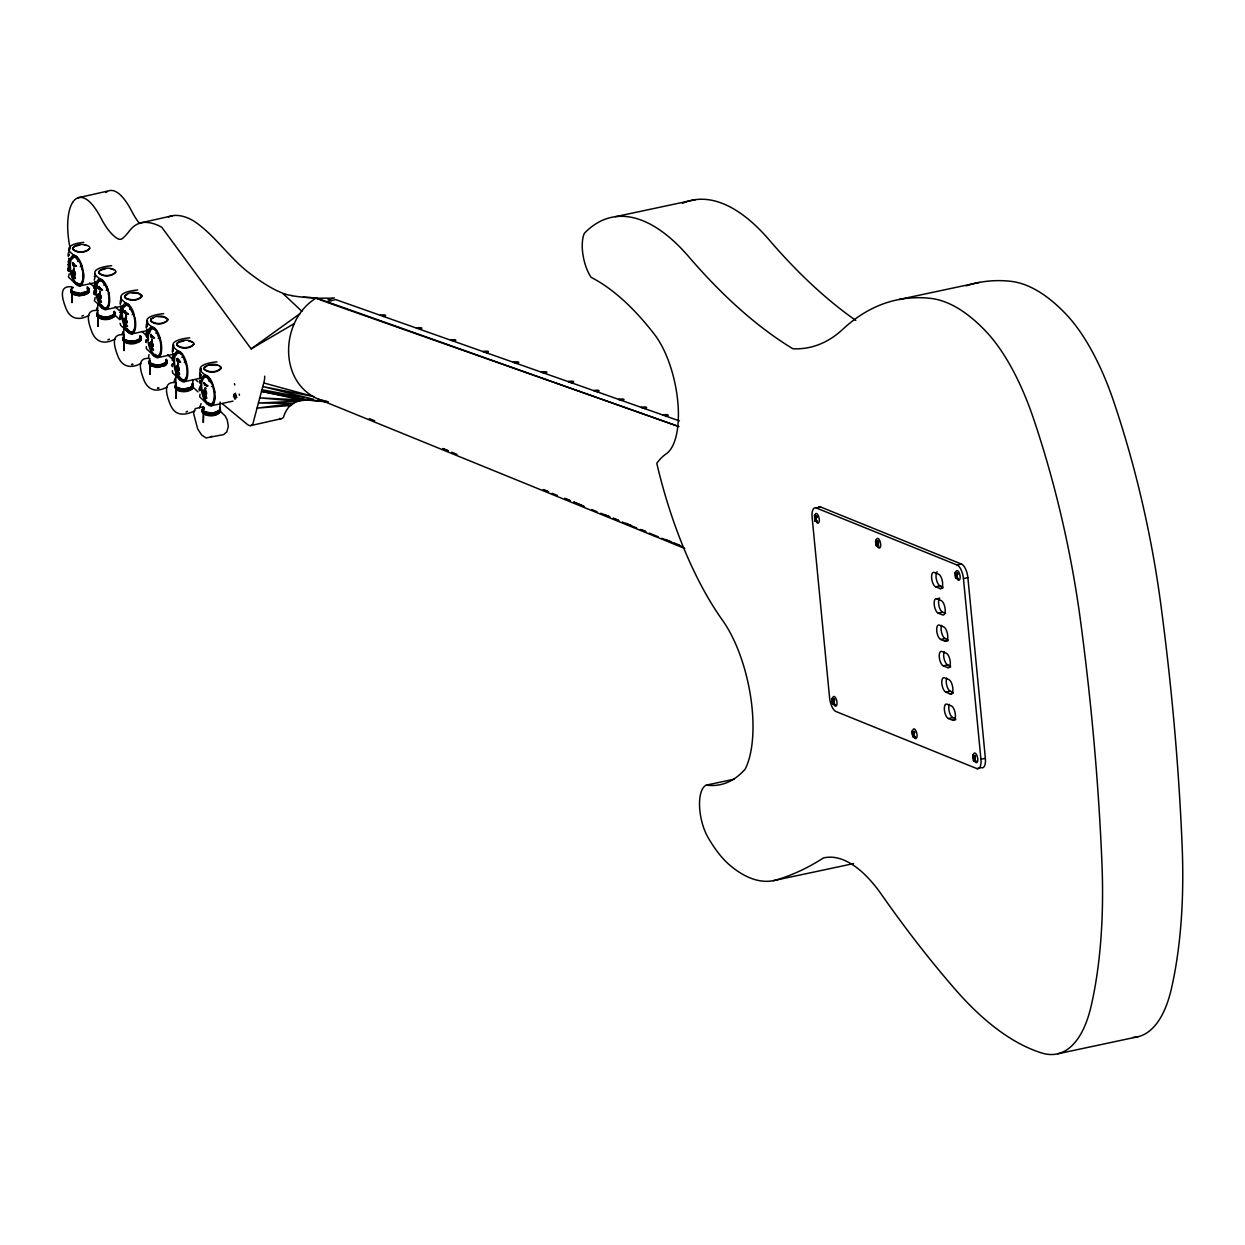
<?xml version="1.0" encoding="UTF-8"?>
<svg xmlns="http://www.w3.org/2000/svg" width="1245" height="1245" viewBox="0 0 1245 1245"><rect width="100%" height="100%" fill="white"/><g stroke="black" fill="none" stroke-linecap="round" stroke-linejoin="round"><path stroke-width="1.5" d="M68.568 264.874C69.238 262.555 67.277 270.196 69.393 266.181M68.257 256.33L68.537 253.373L68.491 255.63L69.16 254.992M68.319 252.922L69.206 251.599M68.693 258.275L69.222 258.213M94.029 290.63L95.367 289.883L94.511 290.707M94.9 289.245L94.075 287.891L95.196 288.762M94.231 280.016L95.18 276.655M94.309 276.608C96.596 275.659 93.437 272.593 95.227 273.869M94.682 281.977L95.211 281.51M94.962 294.614L94.822 294.365A2.132 0.794 -76.8 0 1 94.745 293.991A2.319 0.872 -76.8 0 1 94.745 293.089L94.993 290.894L93.966 292.98A2.132 0.794 -76.8 0 0 94.044 294.256L94.76 294.427A3.128 1.167 -76.8 0 0 95.305 293.804M94.885 289.805L95.227 287.782M120.049 314.923L121.387 314.176L120.532 315.001M120.967 312.962L120.096 312.184L121.45 312.744M120.267 304.309L120.314 301.586M120.329 300.901C122.026 298.442 119.956 298.24 121.387 297.415M120.703 306.27L121.232 306.192M120.905 314.098L120.749 312.977M146.941 336.648C144.934 334.08 148.871 339.558 146.723 336.679M146.241 328.011L146.303 325.272M146.303 324.587C147.844 321.661 146.054 322.362 147.501 320.712M146.677 329.956L147.206 329.894M147.595 337.644L147.486 335.325M147.377 326.455L147.408 324.416L146.474 327.295M147.408 323.062L147.532 321.257M173.086 360.801C171.405 359.914 173.475 360.832 173.631 358.965M172.386 352.148L172.666 349.191L172.619 351.448M172.448 348.74C173.989 345.814 172.199 346.515 173.646 344.849M172.822 354.094L174.253 353.564M173.288 350.81L173.32 348.787M173.537 347.215L173.662 345.394M200.212 385.981L199.822 387.366M201.503 374.776L199.994 378.636M199.573 376.192L199.854 373.235L199.807 375.492M199.636 372.784C201.13 369.547 199.325 370.745 201.114 368.489M72.786 277.168C70 272.422 77.33 278.195 74.762 278.071C72.039 275.55 73.657 279.331 72.397 275.269M74.513 265.963C73.019 266.897 71.759 262.555 73.439 262.711M71.868 302.442L72.101 293.867L70.949 292.435L70.965 289.307L72.724 287.408M72.07 302.566L72.35 292.824M73.642 270.305C74.762 264.765 73.502 271.612 74.467 270.554M74.031 270.647L73.704 268.033M75.291 277.853L72.226 274.974M75.618 265.761L76.474 266.305L72.552 262.897M97.764 303.702L97.546 313.942C101.67 318.175 110.805 317.786 114.602 313.273M99.46 301.897C95.881 297.041 102.495 300.574 100.736 301.757C97.904 297.726 99.849 304.013 99.04 299.998M98.526 287.05C100.098 284.591 97.375 290.381 100.487 289.649M97.857 326.128L98.09 317.553L96.939 315.545M98.059 326.268L98.324 316.51M99.631 293.991C100.752 288.451 99.475 295.298 100.456 294.24M100.005 294.334L100.129 291.641M99.865 300.823L101.436 302.239L98.386 298.971M101.592 289.447L102.463 289.992L98.542 286.583M123.877 350.421L123.846 326.128M124.22 323.435L127.566 326.143L126.757 326.05C122.913 324.634 126.072 325.599 124.407 323.264M126.15 313.615C126.165 315.654 123.208 310.55 125.449 310.69M124.08 350.561L124.344 340.819M125.652 318.284C126.772 312.744 125.496 319.591 126.476 318.549M126.025 318.642L126.165 315.934M127.286 325.832L124.235 322.969M127.628 313.74L128.484 314.3L124.562 310.876M150.925 349.58L150.396 346.624L153.54 349.845M152.326 336.679L152.497 337.644C151.003 338.578 149.742 334.22 151.423 334.376M149.851 374.107L150.085 365.532L148.918 362.544L150.054 360.739M150.567 347.542L150.396 346.624L151.174 348.413M150.069 374.247L150.334 364.505M151.625 341.97C152.746 336.446 151.485 343.293 152.45 342.235M152.014 342.328L151.688 339.714M152.077 341.877L152.139 339.62M153.275 349.518L150.209 346.655M153.602 337.442L154.458 337.986L150.536 334.563M175.623 388.798L175.965 373.967M176.915 372.271C174.207 368.411 181.801 374.449 178.875 373.889C176.276 369.967 178.066 375.321 176.915 372.986M178.331 360.319L178.626 361.781C177.132 362.715 175.872 358.373 177.568 358.529L179.607 360.427M179.404 373.671L176.354 370.792L176.712 371.679M175.996 398.244L175.669 384.798M176.199 398.384L176.448 389.218M177.568 358.529L176.665 359.183M177.77 366.108C178.891 360.583 177.615 367.431 178.595 366.372M178.144 366.466L178.284 363.758M179.747 361.579L180.603 362.124L176.681 358.716M192.897 379.818L192.742 385.405C188.944 389.918 179.809 390.292 175.685 386.059M204.102 397.03C201.41 392.268 208.662 398.089 206.063 397.933C203.293 397.093 203.386 395.116 206.265 397.949M203.853 383.227C205.098 381.592 203.526 388.02 205.409 383.942M203.184 422.304L203.417 413.729L202.266 411.721M203.386 422.444L203.651 412.686M204.958 390.167C206.079 384.627 204.802 391.475 205.783 390.416M205.332 390.51L205.456 387.802M207.791 386.168L203.869 382.76M220.132 402.01L219.929 409.449C216.132 413.962 206.997 414.352 202.873 410.119M235.04 394.541C231.71 395.07 234.496 399.458 236.581 397.497L234.169 395.894L235.507 393.373M149.026 354.607L148.56 357.377M175.016 378.309L174.051 382.464M72.257 271.161C72.786 268.282 74.42 272.39 72.755 273.06C70.732 270.321 74.482 270.725 73.455 273.495C77.081 274.74 70.42 271.13 73.253 271.161M150.24 342.842L150.925 341.721L151.672 343.293L150.427 342.593L150.131 343.636L151.174 345.425M177.07 367.415C177.521 370.963 175.171 366.108 177.055 365.859C179.171 368.271 174.565 365.688 176.806 369.034C175.125 372.675 177.163 360.521 176.494 368.536M204.834 393.622C209.316 396.268 199.247 388.129 204.896 391.008C203.495 387.631 201.55 394.556 204.943 393.171C206.545 399.272 207.728 388.813 204.553 391.584M99.973 294.754C97.53 295.267 99.195 295.641 100.518 296.777C99.631 301.259 99.802 293.042 97.95 294.069C96.954 296.668 101.203 300.776 101.343 297.322C101.172 292.186 95.678 296.388 99.616 296.995M97.001 288.264L97.266 285.307L96.954 288.311M123.286 309.6L123.022 312.557L123.317 309.585M95.414 288.451L95.211 287.237M120.967 312.666L121.403 308.293M147.548 335.683L146.941 336.352L147.486 334.827M120.08 323.373L120.812 325.443L128.297 332.462M125.683 319.607C123.909 314.752 123.411 323.575 126.959 322.315C127.908 320.572 121.73 316.541 125.636 321.288M150.536 344.632L150.941 343.278M203.869 391.303C205.97 394.509 202.951 389.607 204.196 390.681M236.597 396.704L236.581 397.497M173.288 360.365L173.615 359.463M73.362 272.92L73.066 270.928M125.371 320.899C123.551 313.958 130.398 327.015 125.2 321.381M177.91 366.964C181.07 370.761 177.179 371.928 176.681 367.259C179.249 363.556 180.385 375.367 177.319 369.22M199.293 389.156L199.605 387.755M236.223 394.945L233.733 395.474L235.414 393.389M815.242 521.204L814.666 515.274L815.024 521.25L816.004 519.476L814.961 519.71L815.024 521.25M814.37 515.337L814.79 518.013L816.611 516.068L814.79 518.013M832.096 698.321L832.5 700.997L833.559 700.764C830.851 692.687 831.769 708.405 833.73 702.46L832.672 702.694L832.734 704.234M878.021 540.937L877.258 542.664C873.85 538.992 883.172 543.645 875.5 540.906C875.64 542.384 875.857 548.594 877.414 544.361L876.371 544.579L876.433 546.135M875.78 540.221L876.2 542.898M911.854 731.438L912.787 736.666L913.301 733.896L912.134 731.391M912.134 730.753L912.554 733.429L914.375 731.484L912.585 733.367M954.946 573.105C955.304 570.381 954.666 581.991 956.876 576.559L955.818 576.777L955.895 578.318M973.201 754.781L973.543 760.757L974.524 758.999L973.481 759.217L973.543 760.757M972.89 754.859L973.31 757.52L975.131 755.575L973.31 757.52M69.113 268.624L69.082 270.336A3.128 1.167 -76.8 0 1 68.771 270.741L68.055 270.57A2.132 0.794 -76.8 0 1 67.977 270.181A2.319 0.872 -76.8 0 1 67.977 269.278L69.02 267.208L68.973 268.749M146.319 340.181L146.287 341.893M172.464 364.318L172.432 366.03M95.507 292.777L95.056 291.703M233.842 394.136L233.733 395.474M95.227 284.934L95.274 286.459M96.55 309.382L96.97 307.795M122.944 331.497L122.041 334.485M201.083 403.613L199.605 407.815M69.097 261.014L69.066 263.209M206.343 393.949L205.441 395.272L204.507 393.264M120.983 318.907L120.843 318.673A2.132 0.794 -76.8 0 1 120.765 317.459L121.014 315.187L119.987 317.273A2.319 0.872 -76.8 0 0 119.987 318.175A2.132 0.794 -76.8 0 0 120.065 318.549L120.205 318.798M121.076 315.997L120.827 316.946L121.761 316.852M146.272 339.574L145.961 340.959A2.132 0.794 -76.8 0 0 146.038 342.235L146.272 342.546M172.417 363.711L172.106 365.096A2.319 0.872 -76.8 0 0 172.106 365.999A2.132 0.794 -76.8 0 0 172.183 366.372L172.417 366.684M68.771 267.893L68.288 270.865M94.76 291.579L94.278 293.898L95.32 293.275M120.781 315.888L120.267 318.097M120.298 315.872L121.559 315.997L121.045 318.206M199.714 388.098L199.822 390.214M912.772 735.219L914.95 737.413L913.768 734.892L912.725 735.126L912.787 736.666M149.307 333.271L151.05 329.256A14.006 5.743 78 0 1 155.625 329.816L157.197 331.777L155.734 333.1M123.395 307.344L122.648 309.74A14.006 5.743 78 0 0 129.153 331.746A14.006 5.743 78 0 0 134.304 317.599L133.9 313.569A15.562 6.381 78 0 0 123.971 304.262A15.562 6.381 78 0 0 123.442 323.762A15.562 6.381 78 0 0 133.371 333.069L134.553 331.263A15.562 6.381 78 0 0 134.927 317.475L128.982 306.286L125.807 304.963L123.395 307.344L126.43 304.823L127.986 305.041L131.223 308.075L129.745 309.414M149.26 333.286L149.338 331.014M816.907 522.044C818.323 521.281 815.335 522.246 814.961 519.71M876.371 544.579L878.316 546.928L878.488 541.948M834.617 705.028C836.049 704.265 833.061 705.23 832.672 702.694M957.763 579.127C959.195 578.349 956.207 579.33 955.818 576.777M914.67 737.46L914.079 734.208L913.021 734.441L914.95 736.775M973.528 759.31L975.426 761.567L975.131 755.575M121.341 308.962L121.403 310.814M199.854 380.721L199.822 382.526M73.688 271.628C74.762 270.601 75.836 275.985 73.937 275.254C71.961 270.616 75.042 277.728 75.369 274.071C75.4 268.484 69.129 271.13 73.19 273.402M678.758 426.568L316.354 297.975C280.623 319.234 277.433 381.733 318.284 399.1L684.75 548.469M73.642 273.309L72.552 272.951M151.765 342.826C154.738 353.175 147.548 337.535 151.018 344.46M121.419 311.748L121.621 313.958M95.258 284.218L95.569 286.972M199.807 380.27L199.776 383.087M146.303 346.53L146.365 348.647L154.271 356.148M172.432 370.668L172.51 372.784L180.416 380.285M816.611 516.068L816.315 518.792L815.257 519.009L817.202 521.359M876.651 546.088L876.075 540.159M832.967 704.188L833.247 701.464L832.205 701.682M833.559 700.764L834.321 699.052L832.5 700.997M834.321 699.052L834.025 701.775L832.967 701.993L834.913 704.343M956.113 578.271L956.409 575.548L955.351 575.766M955.678 575.019L957.467 573.136L955.646 575.081L955.242 572.42M957.467 573.136L957.172 575.859L956.113 576.093L958.059 578.443M973.761 760.711L974.057 757.987L973.014 758.205M234.978 398.291L236.223 395.77L233.733 396.299M815.257 519.009L817.078 517.064M878.596 546.244L876.667 543.894L877.351 542.836M832.967 701.993L834.788 700.048M956.113 576.093L957.95 574.132M913.021 734.441L914.842 732.48L914.375 731.484M975.722 760.866L973.777 758.532L975.598 756.571M147.564 332.15L147.517 334.485M173.709 356.288L173.646 358.622M173.709 357.595L172.557 358.373L173.677 355.525M147.501 331.761L147.579 334.952M173.646 355.899L173.709 359.105M72.646 248.362L74.295 246.588L79.96 244.985M89.733 248.642C85.936 253.155 76.801 253.529 72.677 249.296L72.661 247.957C76.365 243.444 84.349 243.584 89.111 246.417M70.949 289.976L71.541 288.98M70.934 290.863L71.51 289.867M70.918 291.439L71.494 290.443M98.635 272.048L100.285 270.274L105.934 268.687M88.613 289.587L86.979 291.361L81.314 292.964M89.189 289.603C85.236 294.411 76.723 294.271 71.65 291.237M88.006 292.637L88.566 291.719M87.99 293.244L89.142 291.159M115.723 271.924C111.925 276.437 102.79 276.81 98.682 272.577M97.546 312.013L96.923 316.121C101.172 321.194 111.163 320.572 115.1 315.421L114.462 312.013M96.939 313.662L97.515 312.682M96.908 314.549L97.499 313.569L97.468 316.666M96.892 315.125L97.483 314.129M97.437 315.732L97.997 314.814M124.656 296.357L127.877 293.851M114.587 313.942C110.587 318.611 100.923 318.938 96.986 313.989M115.147 313.958C111.879 319.467 103.117 319.327 98.122 316.386M113.995 316.339L114.54 315.405M113.98 316.93L115.116 314.845M141.759 296.217C138.039 300.745 130.071 300.605 125.309 297.757M123.566 336.306L122.944 340.414C127.192 345.441 137.246 344.943 141.136 339.714L139.969 336.43M122.959 337.955L123.551 336.975M123.535 337.302L124.095 336.368M124.08 337.037L122.928 338.842C126.616 344.491 137.713 343.916 141.167 338.251L140.514 335.636M122.913 339.418L123.504 338.438M124.049 337.924L124.158 339.792L128.889 341.55M123.488 339.434L124.033 338.5M123.473 340.025L123.566 338.235M140.047 339.169L139.938 337.317M141.183 337.582C137.464 342.717 128.78 342.951 123.644 339.901M140.016 340.632L140.56 339.698M140 341.223L141.152 339.138M167.733 319.903C163.935 324.416 154.8 324.805 150.676 320.572L150.645 319.638M149.54 359.992L148.964 362.653C152.746 368.147 163.702 367.586 167.157 361.937M148.933 361.657L150.069 360.054M148.902 363.104L150.038 361.626M149.462 363.12L150.023 362.186M149.991 362.793L149.478 364.66M166.612 361.268C162.815 365.781 153.664 366.154 149.556 361.921M176.774 344.18L178.424 342.406L184.073 340.803M167.172 361.268C163.219 366.092 154.722 365.937 149.633 362.917M165.99 364.318L167.126 362.824L166.488 359.338M165.974 364.925L165.927 361.003M193.862 344.056C190.08 348.569 180.93 348.942 176.821 344.709M175.685 384.129L175.125 386.121C179.296 391.257 189.489 390.743 193.302 385.405M175.654 385.125L176.214 384.207M176.199 384.876L175.047 386.681L176.261 388.502M175.031 387.257L175.623 386.261M176.167 385.763L176.276 387.615M175.607 387.257L176.152 386.339M175.592 387.864L176.136 386.93M192.166 386.993L192.726 386.075M203.962 368.224L207.184 365.719M192.135 388.456L192.679 387.537M192.119 389.062L193.271 386.977M221.05 368.1C217.268 372.613 208.117 372.986 204.009 368.753M202.266 409.838L203.402 408.251M202.235 410.726L203.386 408.92M202.81 410.741L203.355 409.807M220.489 409.465L218.264 411.893L212.615 413.496M219.322 412.5L219.867 411.581M220.458 411.021C217.346 417.106 206.437 417.277 202.25 412.297L202.281 409.169L204.04 407.271M94.729 281.448L95.196 281.899M146.739 329.427L148.124 329.411M172.868 353.564L173.351 354.031M234.418 398.758L235.305 399.1M121.45 310.021L120.438 310.534L121.356 307.764M200.025 394.198L199.682 396.828L207.604 404.329M318.284 399.1L328.166 401.793C310.954 400.563 290.381 394.525 283.533 417.137A16.294 6.63 77.3 0 1 279.627 418.46M201.099 369.002L200.725 371.259L201.379 370.636M69.144 259.956L69.066 262.477M95.242 285.961L94.309 285.65L95.336 283.471M69.144 259.458L68.117 261.917L68.802 263.162A3.393 1.261 -76.8 0 0 69.051 262.975M121.434 300.73L120.5 303.609M77.75 261.434L79.213 260.096L75.992 257.03L74.435 256.843L71.354 259.349M69.253 273.822L68.382 276.966L76.287 284.467M103.724 285.121L105.187 283.782L101.965 280.716A14.006 5.743 78 0 0 97.966 282.895L97.343 283.035M95.242 297.524L94.355 300.667L102.261 308.153M181.863 357.253L183.295 355.837M209.051 381.297L210.529 379.958L208.911 378.029L205.736 376.706L204.398 377.484M95.274 283.02L94.122 285.37L94.791 286.848A3.393 1.261 -76.8 0 0 95.258 286.412M72.085 288.389L73.19 287.533M88.582 291.252C83.866 294.536 76.583 294.832 71.634 291.906M86.917 293.493L88.551 292.139M114.556 314.938C109.731 318.331 101.25 319.187 96.97 314.658M112.89 317.195L114.54 315.825L113.964 311.452M151.19 319.109L153.851 317.537M140.576 339.231L137.744 340.928L130.99 341.939M138.911 341.488L140.56 340.134M166.565 362.933C161.85 366.357 154.582 366.652 149.618 363.587M164.9 365.174L166.534 363.82M164.885 365.765L167.11 363.4L166.425 361.455M192.695 387.07C187.979 390.494 180.727 390.79 175.763 387.724M192.679 387.958C188.057 391.879 179.218 392.564 175.078 387.677M202.857 408.842L204.024 407.94M202.826 409.729L203.993 408.827M202.81 410.305L203.978 409.403M219.914 410.445L212.708 413.06L204.196 411.924M219.883 411.115C215.167 414.538 207.915 414.834 202.951 411.768M218.217 413.356L219.867 412.002M72.646 202.421A46.158 18.784 77.3 0 1 91.865 204.164A59.402 24.184 77.3 0 1 101.001 218.124A59.947 24.402 77.3 0 0 117.061 238.34A22.675 9.229 77.3 0 0 122.757 238.262A180.603 73.502 77.3 0 0 129.247 231.165A101.545 41.334 77.3 0 1 144.793 222.357A148.918 60.616 77.3 0 1 161.757 227.228L251.132 348.88L300.092 313.553M121.419 307.219L120.158 309.663L120.812 311.157A3.393 1.261 -76.8 0 0 121.294 310.721M147.532 330.859L146.179 333.1L146.785 334.843A3.393 1.261 -76.8 0 0 147.268 334.407M251.132 348.88L294.256 323.575M83.431 315.421L81.89 316.183M109.404 339.107L107.864 339.869M187.544 411.239L186.019 411.986M73.626 266.15L73.206 264.267L74.093 264.08M99.6 289.852L99.195 287.953L100.082 287.766M125.636 314.145L125.216 312.246L126.336 312.993M151.61 337.831L151.205 335.932L152.077 335.745M177.739 361.968L177.335 360.085L178.222 359.883M87.383 293.057L79.011 295.174L72.117 293.26M86.901 294.1L78.995 295.781L72.303 294.007M113.373 316.744L105 318.876L97.592 316.495M139.44 339.48C134.491 341.675 126.959 342.686 123.006 338.282M139.393 341.037L131.021 343.169L123.613 340.788M139.378 341.612L130.958 343.402L124.827 342.173M165.367 364.723L159.235 366.761M165.352 365.299L156.979 367.462L150.303 365.672M191.559 387.304L183.124 389.109L177.008 387.88M191.512 388.876L183.077 390.665L176.961 389.436M191.497 389.436L183.062 391.241L176.946 390.012M218.7 412.92L210.327 415.036L202.919 412.671M173.662 354.996L172.308 357.237L172.93 358.98A3.393 1.261 -76.8 0 0 173.615 358.264M80.178 266.632L81.921 265.901L82.855 269.371A15.562 6.381 78 0 1 82.559 283.269L81.361 285.089A15.562 6.381 78 0 1 71.432 275.783A15.562 6.381 78 0 1 71.961 256.283A15.562 6.381 78 0 1 81.89 265.59L82.31 269.605L80.053 262.866L75.354 257.155A14.006 5.743 78 0 0 70.607 269.356A14.006 5.743 78 0 0 79.026 284.436A14.006 5.743 78 0 0 82.31 269.605M106.167 290.334L107.91 289.587L106.665 286.428M132.188 314.627L133.293 314.02M158.162 338.313L159.951 337.675M184.307 362.451L186.096 361.813M211.494 386.495L213.284 385.857M203.589 390.837L204.227 392.875L203.604 391.786M147.532 331.388L146.35 334.08M124.765 321.054L124.967 319.591M200.056 377.998L201.441 377.608M83.462 293.306L88.053 291.19L87.944 289.322M85.718 293.82L76.645 294.676L70.965 291.859M111.692 317.522L104.938 318.533L98.822 317.304M111.677 318.082L104.922 319.109L98.806 317.88M137.728 341.815L130.974 342.826L124.842 341.597M163.702 365.501L154.629 366.357L148.949 363.54M163.686 366.077L156.932 367.088L149.587 365.05M214.747 414.056L219.338 411.939L220.474 410.134L219.774 409.076M217.019 413.682C212.319 414.663 205.176 415.752 202.297 410.834M544.75 373.344L545.559 373.126A3.782 0.903 -6.5 0 0 546.197 371.866A3.782 0.903 -6.5 0 0 541.419 372.084L543.085 372.769M416.421 328.058L417.355 327.84A3.782 0.903 -6.5 0 1 421.635 327.964A3.782 0.903 -6.5 0 1 419.752 329.271L335.761 299.594L325.676 301.866L316.401 298.349A53.737 12.777 -6.5 0 1 332.446 298.333M299.158 400.517L305.181 399.738L261.932 389.747L313.631 399.318L262.788 386.557L313.771 396.626L263.738 382.946M78.046 197.784L108.751 190.843A46.158 18.784 77.3 0 1 122.57 197.224A59.402 24.184 77.3 0 1 131.705 211.168A59.947 24.402 77.3 0 0 139.502 223.509M140.483 222.948L172.604 215.696M334.438 297.882L328.026 299.329L331.357 300.59M250.556 425.634L281.261 418.694M83.851 242.386C73.439 243.102 59.869 247.864 77.034 256.89M72.537 263.364L73.424 263.177M72.443 270.912L73.393 271.503M72.381 272.717L73.471 272.702M111.661 265.683C101.514 266.539 84.613 270.741 103.024 280.592M73.05 275.736L73.035 274.024L73.891 274.398M73.128 277.293L73.066 276.312L74.965 278.086M71.992 286.848C57.908 284.949 62.686 299.734 65.487 307.064C69.129 318.082 77.812 321.49 88.877 315.467M79.851 285.914L94.402 282.817M100.503 291.984L99.693 291.735M98.137 294.878L99.055 294.614M96.456 291.859A14.006 5.743 78 0 1 101.327 280.856L104.518 283.844L108.922 293.166A15.562 6.381 78 0 1 108.533 306.97L107.335 308.776A15.562 6.381 78 0 1 97.421 299.469A15.562 6.381 78 0 1 97.95 279.969A15.562 6.381 78 0 1 107.879 289.276L108.829 293.057M99.662 295.314C98.308 290.458 97.608 299.267 99.475 295.61M98.542 296.637L99.444 296.388M99.04 299.438L99.009 297.726L99.865 298.1M137.697 289.976C127.55 290.832 110.634 295.034 129.044 304.885M98.386 299.594L99.086 301.555M97.981 310.534C83.882 308.651 88.66 323.435 91.461 330.765C95.102 341.768 103.802 345.176 114.867 339.169M105.825 309.6L122.212 306.114M124.547 311.359L125.434 311.157M126.539 316.277L125.714 316.028M124.158 319.171L125.076 318.907M124.562 320.93L125.48 320.681M615.404 216.692L695.597 199.62M163.671 313.678C153.524 314.534 136.623 318.72 155.018 328.571M125.06 323.731L125.045 322.019C128.624 324.011 124.344 317.008 125.838 322.346M124.002 334.827C109.902 332.944 114.696 347.728 117.497 355.058C121.138 366.061 129.822 369.469 140.887 363.462M131.845 333.893L148.233 330.407M148.451 339.854A14.006 5.743 78 0 1 153.337 328.836L157.197 331.777M150.536 335.045L151.408 334.858M150.256 342.655L151.05 342.593M150.147 342.857L151.236 342.842M150.1 343.215C153.135 339.107 154.333 351.168 151.174 345.067M189.816 337.815C179.669 338.671 162.753 342.857 181.163 352.708M149.976 358.513C135.892 356.63 140.669 371.415 143.471 378.745C147.112 389.747 155.812 393.171 166.877 387.148M157.835 357.595L174.207 354.109M175.483 355.167L176.121 355.027A13.851 5.68 78 0 1 180.105 352.88L181.723 353.985M182.657 355.961L186.345 365.33A14.006 5.743 78 0 1 183.155 380.254A14.006 5.743 78 0 1 174.736 365.174A14.006 5.743 78 0 1 179.482 352.973L183.342 355.914M178.657 364.116L177.833 363.851M176.401 366.793L177.195 366.746M176.276 367.01L177.381 366.979M176.681 368.769C178.486 365.376 179.28 372.675 177.755 369.127M177.179 371.555L177.163 369.843L178.004 370.216M217.003 361.859C206.857 362.715 189.94 366.901 208.351 376.768M176.121 382.651C162.021 380.768 166.814 395.552 169.616 402.882C173.989 415.239 182.33 416.608 194.765 410.912M183.964 381.733L200.352 378.247M209.891 380.099L211.992 382.604M206.935 385.623L207.806 385.436M212.646 385.997L213.533 389.374A14.006 5.743 78 0 1 208.46 403.629A14.006 5.743 78 0 1 201.955 381.608L203.744 377.577L206.67 377.017L213.237 385.763M205.845 388.16L205.02 387.895M203.464 391.054L204.382 390.79M213.611 389.467L214.249 389.343A13.851 5.68 78 0 1 214.7 392.782M203.869 392.813L204.787 392.564M203.526 395.319L204.6 398.104M203.308 406.71L195.294 408.625L193.566 413.278L197.675 428.934L201.721 435.065L206.047 437.929L223.695 434.598L226.792 431.875L228.333 426.49L227.259 420.016L225.174 415.923L219.213 410.368M211.152 405.777L233.002 401.123M899.061 299.5L979.27 282.428M816.253 507.96L820.673 507.011L961.529 564.094A11.843 4.856 78 0 1 967.879 577.633L985.371 758.329A11.843 4.856 78 0 1 981.231 767.636L976.811 768.585L835.955 711.517A11.843 4.856 78 0 1 829.606 697.963L812.114 517.266A11.843 4.856 78 0 1 816.253 507.96L957.109 565.028L961.529 564.094M814.495 518.698L815.537 518.48M875.904 543.583L876.947 543.349M876.667 543.894L877.725 543.676M957.109 565.028A11.843 4.856 78 0 1 963.443 578.583L967.879 577.633M935.633 586.8L940.022 588.574A7.439 3.05 78 0 0 942.605 582.722A7.439 3.05 78 0 0 938.621 574.21L934.232 572.435A7.439 3.05 78 0 0 931.649 578.287A7.439 3.05 78 0 0 935.633 586.8L940.053 585.866L942.979 587.049M940.022 588.574L942.963 587.951M936.785 598.783L941.173 600.557A7.439 3.05 78 0 1 945.157 609.07A7.439 3.05 78 0 1 942.574 614.921L938.185 613.147A7.439 3.05 78 0 1 934.201 604.634A7.439 3.05 78 0 1 936.785 598.783L939.742 598.145M938.185 613.147L942.605 612.198L945.531 613.38M940.722 639.479L945.111 641.268A7.439 3.05 78 0 0 947.71 635.417A7.439 3.05 78 0 0 943.726 626.889L939.337 625.115A7.439 3.05 78 0 0 936.738 630.966A7.439 3.05 78 0 0 940.722 639.479L945.157 638.545L948.083 639.728M945.111 641.268L948.067 640.63M943.274 665.826L947.663 667.6A7.439 3.05 78 0 0 950.262 661.749A7.439 3.05 78 0 0 946.278 653.236L941.889 651.462A7.439 3.05 78 0 0 939.29 657.313A7.439 3.05 78 0 0 943.274 665.826L947.71 664.892L950.635 666.075M947.663 667.6L950.62 666.978M945.826 692.173L950.215 693.947A7.439 3.05 78 0 0 952.814 688.096A7.439 3.05 78 0 0 948.83 679.583L944.441 677.809A7.439 3.05 78 0 0 941.842 683.661A7.439 3.05 78 0 0 945.826 692.173L950.262 691.224L953.188 692.407M950.215 693.947L953.172 693.325M948.379 718.521L952.767 720.295A7.439 3.05 78 0 0 955.366 714.443A7.439 3.05 78 0 0 951.382 705.915L946.994 704.141A7.439 3.05 78 0 0 944.395 709.992A7.439 3.05 78 0 0 948.379 718.521L952.798 717.571L955.724 718.754M952.767 720.295L955.724 719.657M912.258 734.114L913.301 733.896M706.32 785.113A230.356 94.449 78 0 0 745.195 769.099A92.799 38.05 78 0 0 722.582 620.383A247.63 101.53 78 0 1 656.769 463.311A148.933 61.052 78 0 1 666.137 453.896A68.226 27.966 78 0 0 677.747 401.279A68.226 27.966 78 0 0 654.59 334.578A365.765 149.96 78 0 0 591.157 277.386A28.09 11.516 78 0 1 584.356 233.313A273.76 112.237 78 0 1 688.89 256.875A837.185 343.231 78 0 0 792.925 348.771A374.34 153.477 78 0 0 842.818 329.256A603.483 247.413 78 0 1 930.311 298.333A274.087 112.377 78 0 1 985.76 331.201A170.985 70.093 78 0 1 1033.475 418.522A452.464 185.505 78 0 1 1080.52 620.819A1218.108 499.401 78 0 1 1101.934 863.127A374.885 153.695 78 0 1 1091.227 1005.68A159.874 65.549 78 0 1 1041.987 1053.052A468.742 192.181 78 0 1 955.771 989.993A1266.881 519.398 78 0 1 881.507 894.532A170.487 69.891 78 0 0 823.412 857.945A1022.285 419.114 78 0 1 776.973 879.779A208.911 85.64 78 0 1 730.317 865.617A120.609 49.442 78 0 1 707.985 837.371A31.841 13.057 78 0 1 699.55 805.935A31.841 13.057 78 0 1 706.32 785.113L734.301 779.168M973.777 758.532L974.835 758.298M976.811 768.585A11.843 4.856 78 0 0 980.936 759.279L985.371 758.329M773.394 880.666L853.588 863.61A208.911 85.64 78 0 1 849.93 864.123M1057.908 1053.768L1138.101 1036.696M212.055 436.357L210.81 436.513M81.267 294.52L88.022 292.077L89.173 290.272L87.959 288.435M209.098 365.174L217.642 365.314M95.274 294.676L94.387 291.937M199.714 390.759L199.371 390.432A2.132 0.794 -76.8 0 1 199.293 389.218M291.563 405.403L257.061 408.127L293.633 403.396L258.415 403.006L297.135 401.248L259.785 397.871L301.368 399.956L261.512 391.35L305.181 399.738M78.98 293.96L81.376 293.867M131.954 292.98L138.335 293.431L141.712 295.688M157.944 316.666L164.324 317.133L167.686 319.374M212.662 414.616L204.149 413.48M131.503 364.629L133.028 364.396L132.094 364.1M157.493 388.331L159.018 388.082L158.084 387.786M324.712 401.668L306.348 399.941M79.073 293.042L73.33 291.89L71.572 290.256M79.026 294.614L73.284 293.462L70.981 290.972M156.994 366.855L150.1 364.941L149.524 360.988M210.358 413.589L206.234 413.029L202.966 411.099M303.189 297.197L316.354 297.975L303.189 297.197A87.586 20.823 -6.5 0 1 294.551 296.108L291.937 295.734M68.288 267.893L68.771 269.402A2.132 0.794 -76.8 0 0 68.849 270.679L69.082 270.99M68.413 268.235L69.191 268.36M94.278 291.579L95.538 291.703M120.423 316.23L121.201 316.339M84.38 245.063L86.341 245.452M110.354 268.749L113.933 269.745M76.879 293.555L73.315 292.575L70.996 290.303M188.493 340.881L193.224 342.64M68.086 264.811L69.222 265.076M68.101 264.205L69.097 264.407M94.075 287.891L95.32 288.249M120.096 312.184L121.356 312.542M146.085 335.87L147.424 336.43M172.215 360.007L173.475 360.365M168.448 217.003A101.545 41.334 77.3 0 1 175.498 215.416A148.918 60.616 77.3 0 1 194.407 221.423C216.07 236.176 230.294 259.427 251.599 274.74A432.295 175.934 77.3 0 0 276.639 290.583L284.965 294.225M419.752 329.271L595.795 391.366M597.024 391.833A3.782 0.903 -6.5 0 0 598.721 390.448A3.782 0.903 -6.5 0 0 593.694 390.572L679.443 420.903M327.513 302.519L678.696 426.475M120.485 312.884L121.403 313.351M98.853 315.748C103.973 317.568 111.536 317.957 115.162 313.289L114.478 311.343M204.133 414.056C209.238 415.861 216.817 416.266 220.443 411.581L219.805 407.52M568.265 381.546L571.595 382.806A3.782 0.903 -6.5 0 0 573.307 381.421A3.782 0.903 -6.5 0 0 568.265 381.546L568.28 381.655M516.597 363.416L516.644 363.431A3.782 0.903 -6.5 0 0 518.34 362.03A3.782 0.903 -6.5 0 0 513.313 362.171L514.979 362.84M452.075 340.632L450.41 340.056A3.782 0.903 -6.5 0 1 455.437 339.854A3.782 0.903 -6.5 0 1 453.725 341.239M642.84 407.971L641.191 407.38A3.782 0.903 -6.5 0 1 646.202 407.162A3.782 0.903 -6.5 0 1 644.505 408.562M484.663 352.148L483.013 351.557A3.782 0.903 -6.5 0 1 488.024 351.323A3.782 0.903 -6.5 0 1 486.328 352.724M369.329 418.6L374.698 420.794M448.06 450.752L442.691 448.558L448.184 450.706M451.639 452.2L457.008 454.394M570.101 500.568L564.701 498.358L570.117 500.677M582.691 505.703L573.696 502.031L584.512 506.575M604.276 514.512L609.676 516.722M613.271 518.185L618.672 520.394M625.861 523.336L631.262 525.53M642.046 529.934L645.641 531.413M665.437 539.49L670.837 541.684M674.432 543.162L679.832 545.357M552.126 493.3L557.511 495.51M591.702 509.532L597.102 511.742M600.697 513.22L609.708 516.908M613.303 518.371L618.703 520.581M622.298 522.06L636.693 527.958M640.288 529.436L645.688 531.646M649.283 533.125L658.278 536.813M661.889 538.291L681.669 546.399M69.051 249.871L69.16 250.603M99.771 294.847L100.44 299.142L99.18 297.088M205.098 391.008C208.024 397.279 203.402 390.65 206.281 392.86M115.085 270.103C110.323 267.27 102.355 267.13 98.651 271.643L98.666 272.997C102.775 277.23 111.925 276.841 115.723 272.328L115.692 270.99M219.26 365.921L221.019 367.571M87.274 286.832L89.158 288.591L89.126 291.719C85.174 296.543 76.676 296.403 71.603 293.369M87.259 287.502L88.488 288.326M87.228 288.404L88.457 289.214M87.212 288.964L88.442 289.789M124.189 339.122C128.951 341.955 136.919 342.095 140.623 337.566L140.592 336.632M176.463 388.642C181.474 391.397 190.065 391.537 193.286 386.075L192.633 383.476M175.716 389.187C180.587 392.875 189.489 392.673 193.255 387.537L192.088 384.254M73.471 274.554L74.482 277.09M99.444 298.24L100.471 300.776M125.48 322.533L126.492 325.069M177.599 370.372L178.611 372.909M222.902 404.236L247.195 424.296A16.294 6.63 77.3 0 0 252.828 424.078L264.158 381.359A14.987 6.1 77.3 0 0 264.703 376.192M126.974 326.081L125.901 325.116M179.093 373.905L178.019 372.94M195.667 379.741L198.033 381.795M89.702 282.926L93.811 286.615M173.039 359.618L167.67 354.794M147.564 336.601L141.914 331.419M204.196 396.206L206.763 398.416L203.713 395.132M115.038 306.566L119.271 310.534M192.026 386.308L197.986 391.879M119.847 319.747L113.886 314.191L114.493 315.063M282.942 293.524L301.975 311.375M204.522 384.129L206.903 386.355M177.335 360.085L179.716 362.311M151.205 335.932L153.586 338.173M125.216 312.246L127.597 314.487M99.195 287.953L101.576 290.194M73.206 264.267L75.603 266.492M177.008 372.162L179.576 374.356M153.431 350.218C151.174 348.662 150.801 346.577 151.283 349.923M124.889 324.338L127.457 326.532M98.869 300.045L101.25 302.27M72.879 276.343L75.447 278.553M108.206 293.197L108.284 293.291A14.006 5.743 78 0 1 105.514 308.091A14.006 5.743 78 0 1 97.001 295.454M219.789 408.189L220.443 409.123M219.758 409.652L220.412 410.585M192.103 383.584L193.255 385.078M192.57 385.608L193.224 386.541M192.057 385.141L192.664 386.028M124.702 296.886L125.294 298.162C130.056 301.01 138.039 301.15 141.743 296.621L141.728 295.283C137.604 291.05 128.468 291.423 124.671 295.936L124.687 297.29M202.312 410.165L203.464 411.659M202.826 412.235L203.433 413.122M165.958 359.447L167.126 360.941M165.943 360.116L167.095 361.828M165.912 361.579L166.519 362.451M139.985 335.745L141.136 337.255M175.638 388.191L176.245 389.078M140.452 337.768L141.105 338.718M139.922 337.877L140.529 338.764M139.907 338.484L140.514 339.371M72.692 248.891C76.816 253.124 85.952 252.751 89.749 248.237L89.718 247.288M148.995 361.984C152.886 366.979 162.613 366.559 166.581 361.937L166.581 360.319M113.933 312.121L115.085 313.849M113.918 313.009L115.069 314.425M113.902 313.584L114.509 314.471M87.975 287.766L89.142 289.26M122.959 339.838L124.127 341.239M957.592 574.21L957.109 573.214M878.13 542.026L877.663 541.015M975.24 756.649L974.773 755.653M816.72 517.142L816.253 516.13M914.484 732.558L914.017 731.562M834.43 700.126L833.963 699.114M156.512 331.824L160.2 341.177A14.006 5.743 78 0 1 157.508 356.07A14.006 5.743 78 0 1 149.011 343.433M877.414 544.361L878.596 546.866M974.524 758.999L975.707 761.504M816.004 519.476L817.187 521.982M234.449 383.662L234.791 384.97M176.728 372.302L177.241 373.687M205.798 396.953L204.351 393.887L204.367 395.599M152.481 348.756L151.018 345.705L151.034 347.417M239.211 394.12L239.476 395.225M177.241 373.111L177.412 374.06M125.123 325.272L125.294 326.221M963.443 578.583L980.936 759.279M219.898 408.516L219.851 412.173M202.842 409.169L202.842 411.675M192.71 384.472L192.664 388.129M140.576 337.302L140.545 340.305M88.582 288.653L88.551 292.31M71.541 289.307L71.494 292.98M682.416 203.34A273.76 112.237 78 0 1 769.083 239.803A837.185 343.231 78 0 0 855.797 320.401M966.182 285.836A603.483 247.413 78 0 1 1010.504 281.277A274.087 112.377 78 0 1 1065.969 314.129A170.985 70.093 78 0 1 1113.684 401.45A452.464 185.505 78 0 1 1160.729 603.763A1218.108 499.401 78 0 1 1182.143 846.071A374.885 153.695 78 0 1 1171.42 988.608A159.874 65.549 78 0 1 1132.966 1037.443M292.155 295.579A84.567 30.767 -20.1 0 1 285.152 294.116M105.856 192.524A46.158 18.784 77.3 0 1 107.257 191.512M214.825 396.159A13.851 5.68 78 0 1 208.242 402.586M158.146 355.93A14.006 5.743 78 0 1 154.94 354.638M161.305 351.152A14.006 5.743 78 0 1 159.516 355.198M158.099 355.681A13.851 5.68 78 0 1 154.925 354.389M161.212 350.95A13.851 5.68 78 0 1 159.438 354.934M78.559 283.813A13.851 5.68 78 0 1 76.941 282.724M83.399 272.92A13.851 5.68 78 0 1 83.228 279.269M82.512 281.65A13.851 5.68 78 0 1 80.1 284M135.223 327.264A13.851 5.68 78 0 1 127.332 328.773M104.58 307.764A14.006 5.743 78 0 1 101.312 304.698M108.58 305.57A14.006 5.743 78 0 1 106.136 307.951M187.341 375.087A13.851 5.68 78 0 1 176.743 370.792M832.64 698.149A4.964 2.039 78 0 1 835.473 697.605A4.964 2.039 78 0 1 836.905 704.483A4.964 2.039 78 0 1 834.088 705.012M833.559 704.079A4.964 2.039 78 0 1 833.107 702.943M912.585 731.655A4.964 2.039 78 0 1 915.34 729.788A4.964 2.039 78 0 1 916.896 737.227A4.964 2.039 78 0 1 913.612 736.511M913.161 735.375A4.964 2.039 78 0 1 912.834 734.13M876.231 541.108A4.964 2.039 78 0 1 879.172 539.505A4.964 2.039 78 0 1 880.355 547.224A4.964 2.039 78 0 1 876.807 544.843M955.802 572.233A4.964 2.039 78 0 1 958.977 572.311A4.964 2.039 78 0 1 959.693 579.641A4.964 2.039 78 0 1 956.253 577.026M973.45 754.672A4.964 2.039 78 0 1 977.247 756.213A4.964 2.039 78 0 1 976.049 762.625M975.473 762.236A4.964 2.039 78 0 1 974.897 761.551M974.368 760.602A4.964 2.039 78 0 1 973.59 758.221M818.198 507.493A11.843 4.856 78 0 1 820.673 507.011M940.053 585.866A7.439 3.05 78 0 1 936.364 579.252A7.439 3.05 78 0 1 937.111 571.782M952.798 717.571A7.439 3.05 78 0 1 949.344 711.907A7.439 3.05 78 0 1 949.297 704.359M950.262 691.224A7.439 3.05 78 0 1 946.791 685.559A7.439 3.05 78 0 1 946.745 678.027M947.71 664.892A7.439 3.05 78 0 1 944.239 659.227A7.439 3.05 78 0 1 944.192 651.68M945.157 638.545A7.439 3.05 78 0 1 941.687 632.88A7.439 3.05 78 0 1 941.64 625.332M942.605 612.198A7.439 3.05 78 0 1 939.135 606.533A7.439 3.05 78 0 1 939.088 599.001M814.93 515.165A4.964 2.039 78 0 1 817.763 514.621A4.964 2.039 78 0 1 819.194 521.499A4.964 2.039 78 0 1 816.378 522.029M815.848 521.095A4.964 2.039 78 0 1 815.397 519.959M814.868 517.438A4.964 2.039 78 0 1 814.821 516.239M662.776 414.958A3.782 0.903 -6.5 0 1 667.802 414.834A3.782 0.903 -6.5 0 1 666.106 416.219M380.207 315.234A3.782 0.903 -6.5 0 1 385.234 315.094A3.782 0.903 -6.5 0 1 383.538 316.495M70.265 248.844A49.567 20.169 77.3 0 1 72.63 202.39M179.047 369.983L178.237 367.664L179.047 369.983M73.844 272.39C74.155 277.277 76.054 271.068 73.844 272.39M99.818 296.092C100.067 300.885 102.137 294.878 99.818 296.092M151.376 344.165C151.594 348.896 153.757 343.06 151.376 344.165M151.828 344.071C152.077 348.849 154.147 342.92 151.828 344.071M151.205 318.704L150.661 320.977C154.785 325.21 163.92 324.82 167.717 320.307L167.702 318.969C163.671 314.72 155.734 315.53 151.205 318.704M177.335 342.842L176.806 345.114C180.93 349.347 190.065 348.974 193.862 344.46L193.846 343.106C189.816 338.873 181.863 339.667 177.335 342.842M204.522 366.901L203.993 369.158C208.117 373.391 217.252 373.018 221.05 368.504L221.019 367.15C217.003 362.917 209.051 363.711 204.522 366.901M160.543 354.95L159.344 356.755A15.562 6.381 78 0 1 149.416 347.448A15.562 6.381 78 0 1 149.945 327.964A15.562 6.381 78 0 1 159.874 337.27L160.916 341.161A15.562 6.381 78 0 1 160.543 354.95M186.672 379.087L185.489 380.908A15.562 6.381 78 0 1 175.561 371.601A15.562 6.381 78 0 1 176.09 352.102A15.562 6.381 78 0 1 186.019 361.408L187.046 365.299A15.562 6.381 78 0 1 186.672 379.087M213.86 403.131L212.677 404.952A15.562 6.381 78 0 1 202.748 395.645A15.562 6.381 78 0 1 203.277 376.146A15.562 6.381 78 0 1 213.206 385.452L214.233 389.358A15.562 6.381 78 0 1 213.86 403.131M622.733 400.345L618.609 399.412A3.782 0.903 -6.5 0 1 623.371 399.1A3.782 0.903 -6.5 0 1 622.733 400.345M548.516 491.744L543.116 489.55L548.516 491.822"/></g></svg>
